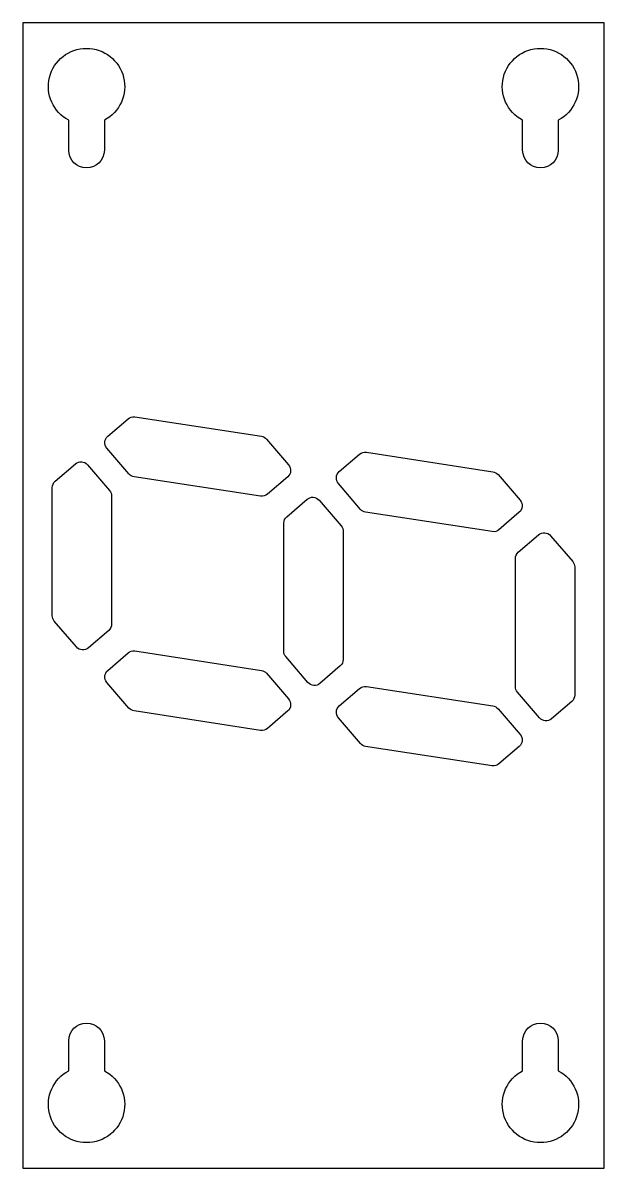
# Model space of a CAD drawing. Header units: millimetres. Extents: x 0 to 68, y 0 to 135.
import ezdxf

# ---------------------------------------------------------------- set-up
doc = ezdxf.new("R2010")
doc.units = ezdxf.units.MM

msp = doc.modelspace()

# ---------------------------------------------------------------- linework, layer by layer
msp.add_lwpolyline([(68.5, 135), (0, 135), (0, 0), (68.5, 0)], close=True)
for points in [[(9.6, 123.52), (9.6, 120, -1), (5.4, 120), (5.4, 123.52, -4.038071)], [(63.1, 123.52), (63.1, 120, -1), (58.9, 120), (58.9, 123.52, -4.038071)], [(28.71, 85.94), (31.32, 82.9, -0.414214), (31.21, 81.49), (28.82, 79.44, -0.218754), (28.02, 79.21), (13.11, 81.49, -0.17922), (12.5, 81.83), (9.89, 84.87, -0.414214), (10, 86.28), (12.39, 88.33, -0.218754), (13.19, 88.56), (28.11, 86.28, -0.17922)], [(56, 81.76), (58.61, 78.72, -0.414214), (58.5, 77.31), (56.11, 75.26, -0.218754), (55.31, 75.03), (40.39, 77.31, -0.17922), (39.79, 77.65), (37.18, 80.69, -0.414214), (37.29, 82.1), (39.68, 84.15, -0.218754), (40.48, 84.38), (55.39, 82.09, -0.17922)], [(10.46, 79.23), (10.46, 64.14, -0.218754), (10.11, 63.38), (7.72, 61.33, -0.414214), (6.31, 61.43), (3.7, 64.47, -0.17922), (3.46, 65.12), (3.46, 80.21, -0.218754), (3.81, 80.97), (6.2, 83.02, -0.414214), (7.61, 82.92), (10.22, 79.88, -0.17922)], [(37.75, 75.04), (37.75, 59.96, -0.218754), (37.4, 59.2), (35.01, 57.14, -0.414214), (33.6, 57.25), (30.99, 60.29, -0.17922), (30.75, 60.94), (30.75, 76.03, -0.218754), (31.1, 76.79), (33.49, 78.84, -0.414214), (34.9, 78.73), (37.51, 75.7, -0.17922)], [(65.04, 70.86), (65.04, 55.77, -0.218754), (64.69, 55.01), (62.3, 52.96, -0.414214), (60.89, 53.07), (58.28, 56.11, -0.17922), (58.04, 56.76), (58.04, 71.85, -0.218754), (58.39, 72.6), (60.78, 74.66, -0.414214), (62.19, 74.55), (64.8, 71.51, -0.17922)], [(13.19, 60.96), (28.11, 58.67, -0.17922), (28.71, 58.33), (31.32, 55.3, -0.414214), (31.21, 53.89), (28.82, 51.83, -0.218754), (28.02, 51.6), (13.11, 53.89, -0.17922), (12.5, 54.23), (9.89, 57.26, -0.414214), (10, 58.67), (12.39, 60.73, -0.218754)], [(37.29, 54.49), (39.68, 56.55, -0.218754), (40.48, 56.77), (55.39, 54.49, -0.17922), (56, 54.15), (58.61, 51.11, -0.414214), (58.5, 49.7), (56.11, 47.65, -0.218754), (55.31, 47.42), (40.39, 49.71, -0.17922), (39.79, 50.04), (37.18, 53.08, -0.414214)], [(5.4, 11.48), (5.4, 15, -1), (9.6, 15), (9.6, 11.48, -4.038071)], [(58.9, 11.48), (58.9, 15, -1), (63.1, 15), (63.1, 11.48, -4.038071)]]:
    msp.add_lwpolyline(points, format="xyb", close=True)

doc.saveas('drawing.dxf')
